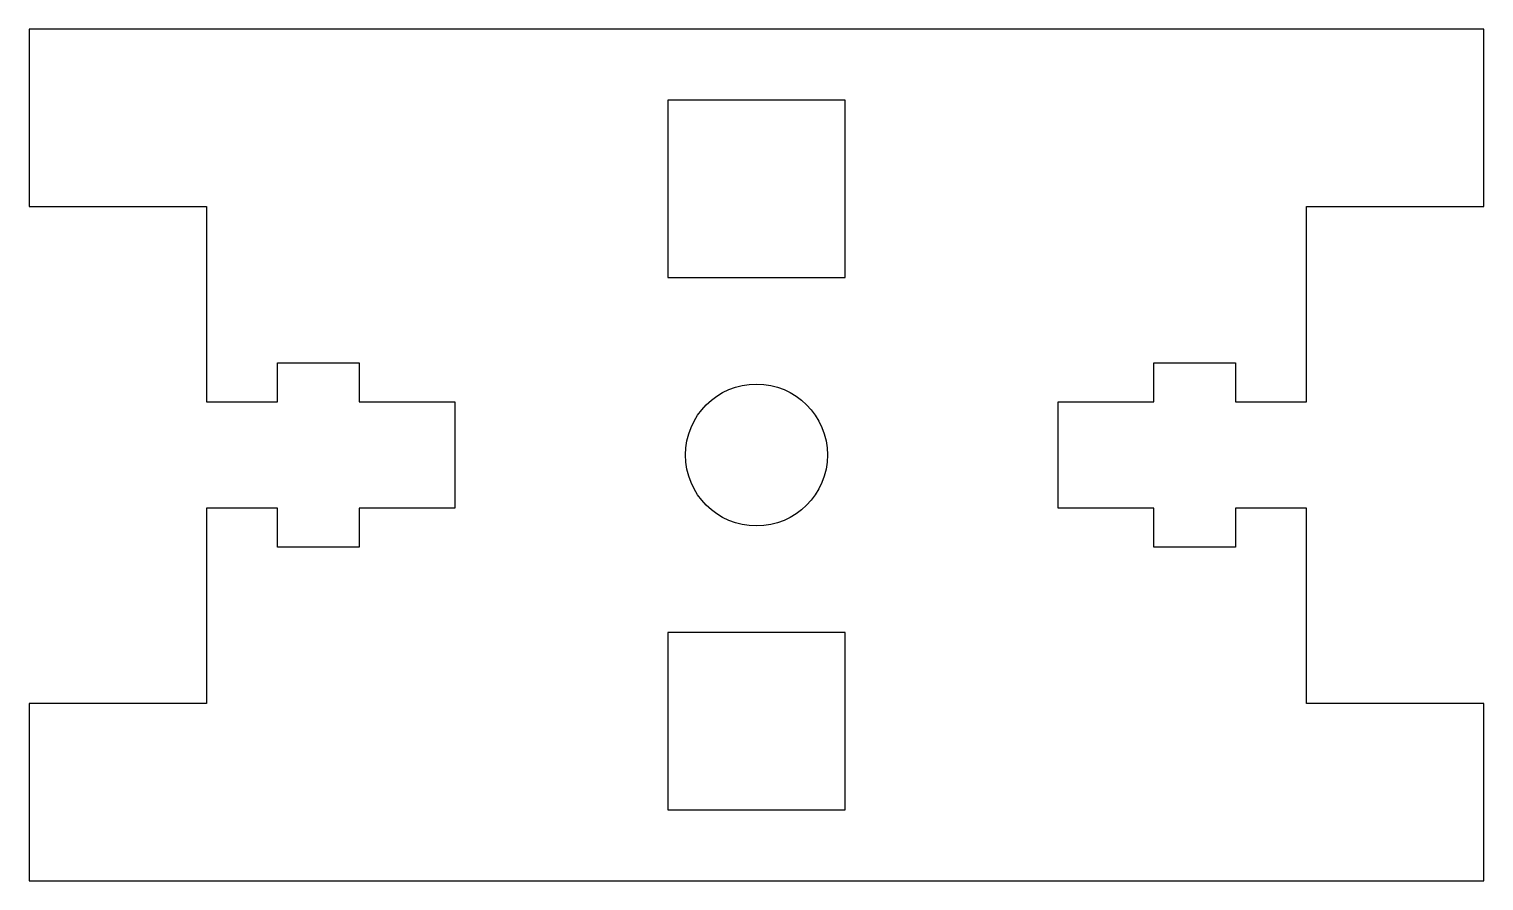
# Model space of a CAD drawing. Header units: millimetres. Extents: x 39.4 to 80.4, y 7.8 to 31.8.
import ezdxf

# ---------------------------------------------------------------- set-up
doc = ezdxf.new("R2010")
doc.units = ezdxf.units.MM

msp = doc.modelspace()

# ---------------------------------------------------------------- linework, layer by layer
at = {"color": 7, "linetype": 'Continuous', "lineweight": 25}
for p, q in [((39.375, 31.789), (39.375, 26.789)), ((80.375, 31.789), (39.375, 31.789)), ((80.375, 26.789), (80.375, 31.789)), ((62.375, 29.789), (57.375, 29.789)), ((57.375, 29.789), (57.375, 24.789)), ((62.375, 24.789), (62.375, 29.789)), ((39.375, 26.789), (44.375, 26.789)), ((44.375, 26.789), (44.375, 21.289)), ((75.375, 26.789), (80.375, 26.789)), ((75.375, 21.289), (75.375, 26.789)), ((57.375, 24.789), (62.375, 24.789)), ((46.375, 22.389), (48.675, 22.389)), ((46.375, 21.289), (46.375, 22.389)), ((48.675, 22.389), (48.675, 21.289)), ((71.075, 22.389), (73.375, 22.389)), ((71.075, 21.289), (71.075, 22.389)), ((73.375, 22.389), (73.375, 21.289)), ((44.375, 21.289), (46.375, 21.289)), ((48.675, 21.289), (51.375, 21.289)), ((51.375, 21.289), (51.375, 18.289)), ((68.375, 21.289), (71.075, 21.289)), ((68.375, 18.289), (68.375, 21.289)), ((73.375, 21.289), (75.375, 21.289)), ((44.375, 18.289), (44.375, 12.789)), ((46.375, 18.289), (44.375, 18.289)), ((46.375, 17.189), (46.375, 18.289)), ((48.675, 18.289), (48.675, 17.189)), ((51.375, 18.289), (48.675, 18.289)), ((71.075, 18.289), (68.375, 18.289)), ((71.075, 17.189), (71.075, 18.289)), ((73.375, 18.289), (73.375, 17.189)), ((75.375, 18.289), (73.375, 18.289)), ((75.375, 12.789), (75.375, 18.289)), ((48.675, 17.189), (46.375, 17.189)), ((73.375, 17.189), (71.075, 17.189)), ((62.375, 14.789), (57.375, 14.789)), ((57.375, 14.789), (57.375, 9.789)), ((62.375, 9.789), (62.375, 14.789)), ((39.375, 12.789), (39.375, 7.789)), ((44.375, 12.789), (39.375, 12.789)), ((80.375, 12.789), (75.375, 12.789)), ((80.375, 7.789), (80.375, 12.789)), ((57.375, 9.789), (62.375, 9.789)), ((39.375, 7.789), (80.375, 7.789))]:
    msp.add_line(p, q, dxfattribs=at)
msp.add_circle((59.875, 19.789), 2, dxfattribs=at)

doc.saveas('drawing.dxf')
